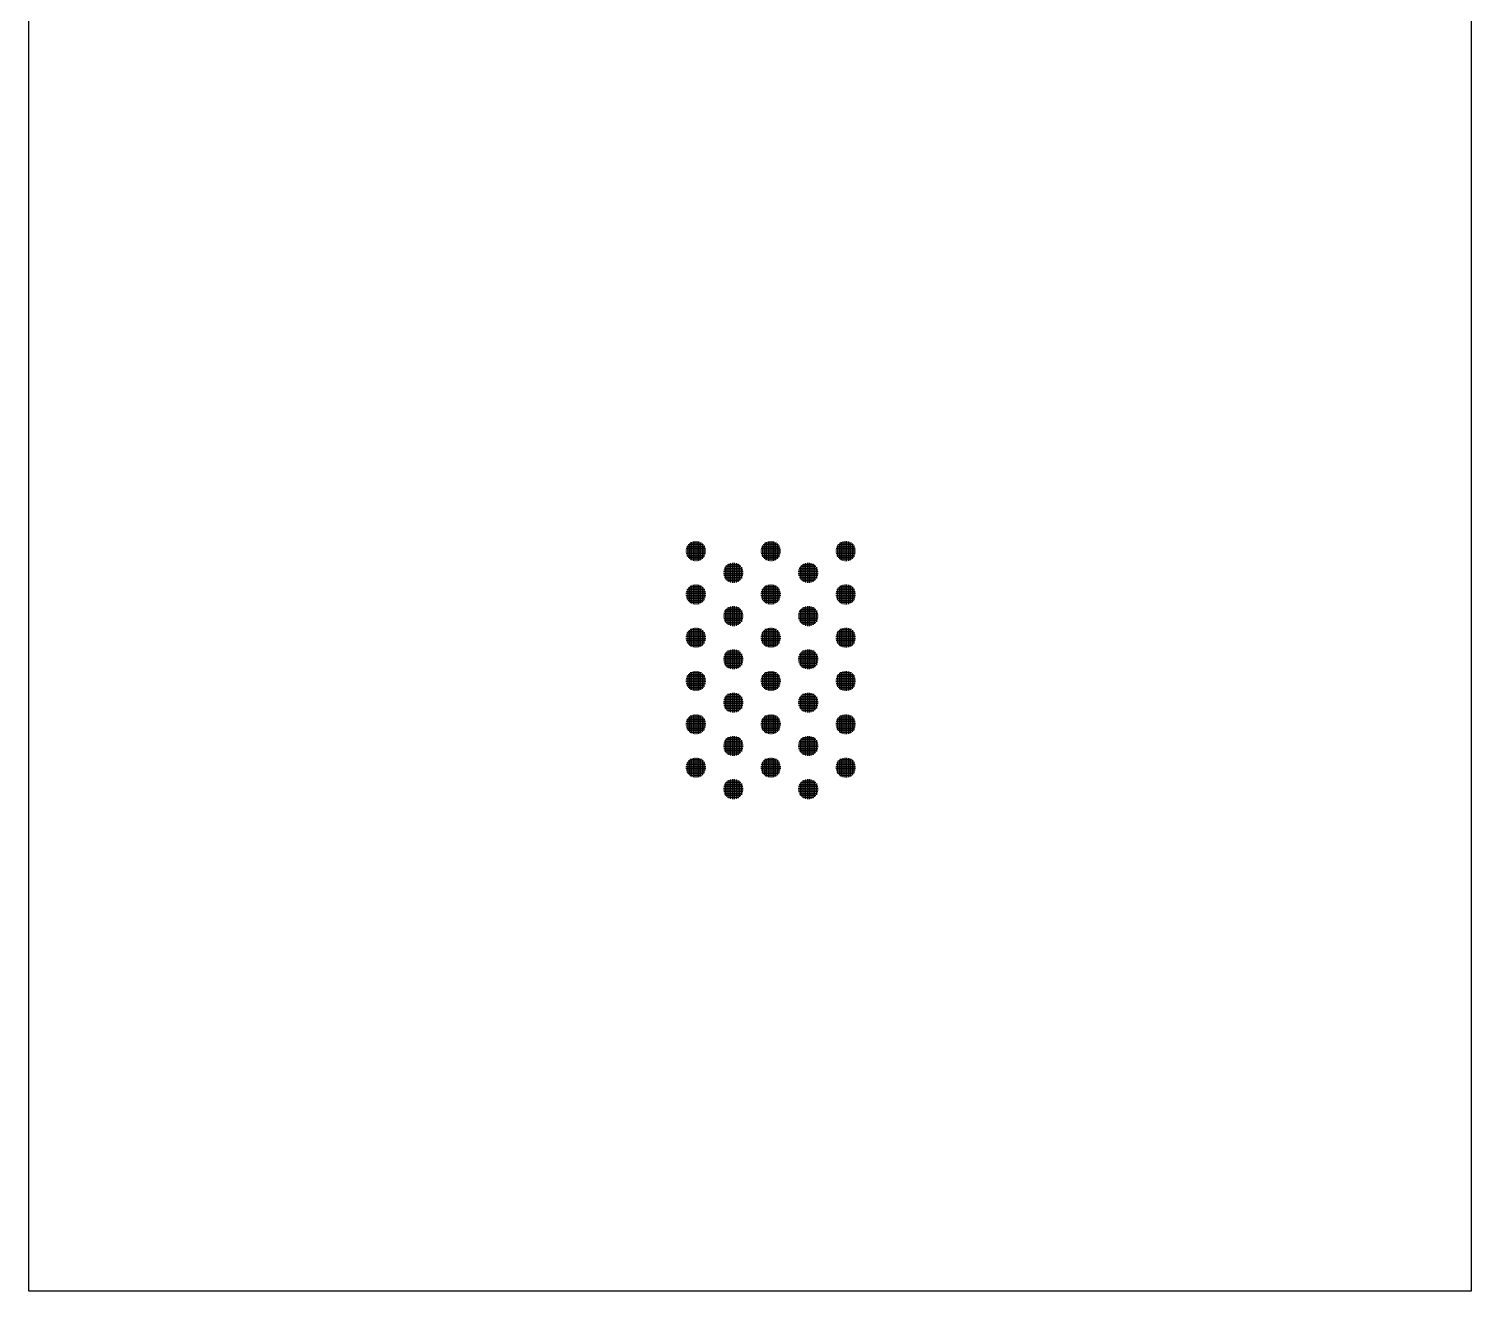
# Model space of a CAD drawing. Header units: inches. Extents: x 25.5 to 65.5, y 11.9 to 81.9.
# Drawn here: x 25.5 to 65.5, y 11.85 to 46.85 of the extents above; entities that cross this region are included whole.
import ezdxf

# ---------------------------------------------------------------- set-up
doc = ezdxf.new("R2010")
doc.units = ezdxf.units.IN
doc.header["$MEASUREMENT"] = 0

msp = doc.modelspace()

# ---------------------------------------------------------------- linework, layer by layer
for p, q in [((25.498, 11.852), (25.498, 81.852)), ((65.498, 81.852), (65.498, 11.852)), ((43.995, 32.444), (43.729, 32.444)), ((43.995, 32.494), (43.748, 32.494)), ((43.77, 32.53), (43.77, 32.37)), ((43.995, 32.544), (43.781, 32.544)), ((43.82, 32.584), (43.82, 32.37)), ((43.995, 32.594), (43.834, 32.594)), ((43.87, 32.616), (43.87, 32.37)), ((43.92, 32.635), (43.92, 32.37)), ((43.97, 32.644), (43.97, 32.37)), ((44.155, 32.594), (43.995, 32.594)), ((44.209, 32.544), (43.995, 32.544)), ((44.241, 32.494), (43.995, 32.494)), ((44.26, 32.444), (43.995, 32.444)), ((44.02, 32.644), (44.02, 32.37)), ((44.07, 32.635), (44.07, 32.37)), ((44.12, 32.615), (44.12, 32.37)), ((44.17, 32.582), (44.17, 32.37)), ((44.22, 32.528), (44.22, 32.37)), ((46.073, 32.444), (45.807, 32.444)), ((46.073, 32.494), (45.827, 32.494)), ((45.849, 32.53), (45.849, 32.37)), ((46.073, 32.544), (45.859, 32.544)), ((45.899, 32.584), (45.899, 32.37)), ((46.073, 32.594), (45.912, 32.594)), ((45.949, 32.616), (45.949, 32.37)), ((45.999, 32.635), (45.999, 32.37)), ((46.049, 32.644), (46.049, 32.37)), ((46.234, 32.594), (46.073, 32.594)), ((46.287, 32.544), (46.073, 32.544)), ((46.319, 32.494), (46.073, 32.494)), ((46.339, 32.444), (46.073, 32.444)), ((46.099, 32.644), (46.099, 32.37)), ((46.149, 32.635), (46.149, 32.37)), ((46.199, 32.615), (46.199, 32.37)), ((46.249, 32.582), (46.249, 32.37)), ((46.299, 32.528), (46.299, 32.37)), ((48.152, 32.444), (47.886, 32.444)), ((48.152, 32.494), (47.905, 32.494)), ((47.927, 32.53), (47.927, 32.37)), ((48.152, 32.544), (47.938, 32.544)), ((47.977, 32.584), (47.977, 32.37)), ((48.152, 32.594), (47.991, 32.594)), ((48.027, 32.616), (48.027, 32.37)), ((48.077, 32.635), (48.077, 32.37)), ((48.127, 32.644), (48.127, 32.37)), ((48.312, 32.594), (48.152, 32.594)), ((48.366, 32.544), (48.152, 32.544)), ((48.398, 32.494), (48.152, 32.494)), ((48.417, 32.444), (48.152, 32.444)), ((48.177, 32.644), (48.177, 32.37)), ((48.227, 32.635), (48.227, 32.37)), ((48.277, 32.615), (48.277, 32.37)), ((48.327, 32.582), (48.327, 32.37)), ((48.377, 32.528), (48.377, 32.37)), ((43.995, 32.394), (43.72, 32.394)), ((43.995, 32.344), (43.72, 32.344)), ((43.995, 32.294), (43.729, 32.294)), ((43.995, 32.244), (43.749, 32.244)), ((43.77, 32.37), (43.77, 32.209)), ((43.995, 32.194), (43.782, 32.194)), ((43.82, 32.37), (43.82, 32.156)), ((43.995, 32.144), (43.836, 32.144)), ((43.87, 32.37), (43.87, 32.123)), ((43.92, 32.37), (43.92, 32.104)), ((43.97, 32.37), (43.97, 32.095)), ((44.27, 32.394), (43.995, 32.394)), ((44.27, 32.344), (43.995, 32.344)), ((44.26, 32.294), (43.995, 32.294)), ((44.24, 32.244), (43.995, 32.244)), ((44.207, 32.194), (43.995, 32.194)), ((44.153, 32.144), (43.995, 32.144)), ((44.02, 32.37), (44.02, 32.095)), ((44.07, 32.37), (44.07, 32.104)), ((44.12, 32.37), (44.12, 32.124)), ((44.17, 32.37), (44.17, 32.157)), ((44.22, 32.37), (44.22, 32.211)), ((46.073, 32.394), (45.799, 32.394)), ((46.073, 32.344), (45.799, 32.344)), ((46.073, 32.294), (45.808, 32.294)), ((46.073, 32.244), (45.828, 32.244)), ((45.849, 32.37), (45.849, 32.209)), ((46.073, 32.194), (45.861, 32.194)), ((45.899, 32.37), (45.899, 32.156)), ((46.073, 32.144), (45.915, 32.144)), ((45.949, 32.37), (45.949, 32.123)), ((45.999, 32.37), (45.999, 32.104)), ((46.049, 32.37), (46.049, 32.095)), ((46.349, 32.394), (46.073, 32.394)), ((46.349, 32.344), (46.073, 32.344)), ((46.338, 32.294), (46.073, 32.294)), ((46.319, 32.244), (46.073, 32.244)), ((46.286, 32.194), (46.073, 32.194)), ((46.231, 32.144), (46.073, 32.144)), ((46.099, 32.37), (46.099, 32.095)), ((46.149, 32.37), (46.149, 32.104)), ((46.199, 32.37), (46.199, 32.124)), ((46.249, 32.37), (46.249, 32.157)), ((46.299, 32.37), (46.299, 32.211)), ((48.152, 32.394), (47.877, 32.394)), ((48.152, 32.344), (47.877, 32.344)), ((48.152, 32.294), (47.886, 32.294)), ((48.152, 32.244), (47.906, 32.244)), ((47.927, 32.37), (47.927, 32.209)), ((48.152, 32.194), (47.939, 32.194)), ((47.977, 32.37), (47.977, 32.156)), ((48.152, 32.144), (47.993, 32.144)), ((48.027, 32.37), (48.027, 32.123)), ((48.077, 32.37), (48.077, 32.104)), ((48.127, 32.37), (48.127, 32.095)), ((48.427, 32.394), (48.152, 32.394)), ((48.427, 32.344), (48.152, 32.344)), ((48.417, 32.294), (48.152, 32.294)), ((48.397, 32.244), (48.152, 32.244)), ((48.364, 32.194), (48.152, 32.194)), ((48.31, 32.144), (48.152, 32.144)), ((48.177, 32.37), (48.177, 32.095)), ((48.227, 32.37), (48.227, 32.104)), ((48.277, 32.37), (48.277, 32.124)), ((48.327, 32.37), (48.327, 32.157)), ((48.377, 32.37), (48.377, 32.211)), ((43.995, 31.244), (43.729, 31.244)), ((43.995, 31.294), (43.748, 31.294)), ((43.77, 31.33), (43.77, 31.17)), ((43.995, 31.344), (43.781, 31.344)), ((43.82, 31.384), (43.82, 31.17)), ((43.995, 31.394), (43.834, 31.394)), ((43.87, 31.416), (43.87, 31.17)), ((43.92, 31.435), (43.92, 31.17)), ((43.97, 31.444), (43.97, 31.17)), ((44.155, 31.394), (43.995, 31.394)), ((44.209, 31.344), (43.995, 31.344)), ((44.241, 31.294), (43.995, 31.294)), ((44.26, 31.244), (43.995, 31.244)), ((44.02, 31.444), (44.02, 31.17)), ((44.07, 31.435), (44.07, 31.17)), ((44.12, 31.415), (44.12, 31.17)), ((44.17, 31.382), (44.17, 31.17)), ((44.22, 31.328), (44.22, 31.17)), ((46.073, 31.244), (45.807, 31.244)), ((46.073, 31.294), (45.827, 31.294)), ((45.849, 31.33), (45.849, 31.17)), ((46.073, 31.344), (45.859, 31.344)), ((45.899, 31.384), (45.899, 31.17)), ((46.073, 31.394), (45.912, 31.394)), ((45.949, 31.416), (45.949, 31.17)), ((45.999, 31.435), (45.999, 31.17)), ((46.049, 31.444), (46.049, 31.17)), ((46.234, 31.394), (46.073, 31.394)), ((46.287, 31.344), (46.073, 31.344)), ((46.319, 31.294), (46.073, 31.294)), ((46.339, 31.244), (46.073, 31.244)), ((46.099, 31.444), (46.099, 31.17)), ((46.149, 31.435), (46.149, 31.17)), ((46.199, 31.415), (46.199, 31.17)), ((46.249, 31.382), (46.249, 31.17)), ((46.299, 31.328), (46.299, 31.17)), ((48.152, 31.244), (47.886, 31.244)), ((48.152, 31.294), (47.905, 31.294)), ((47.927, 31.33), (47.927, 31.17)), ((48.152, 31.344), (47.938, 31.344)), ((47.977, 31.384), (47.977, 31.17)), ((48.152, 31.394), (47.991, 31.394)), ((48.027, 31.416), (48.027, 31.17)), ((48.077, 31.435), (48.077, 31.17)), ((48.127, 31.444), (48.127, 31.17)), ((48.312, 31.394), (48.152, 31.394)), ((48.366, 31.344), (48.152, 31.344)), ((48.398, 31.294), (48.152, 31.294)), ((48.417, 31.244), (48.152, 31.244)), ((48.177, 31.444), (48.177, 31.17)), ((48.227, 31.435), (48.227, 31.17)), ((48.277, 31.415), (48.277, 31.17)), ((48.327, 31.382), (48.327, 31.17)), ((48.377, 31.328), (48.377, 31.17)), ((43.995, 31.194), (43.72, 31.194)), ((43.995, 31.144), (43.72, 31.144)), ((43.995, 31.094), (43.729, 31.094)), ((43.995, 31.044), (43.749, 31.044)), ((43.77, 31.17), (43.77, 31.009)), ((43.995, 30.994), (43.782, 30.994)), ((43.82, 31.17), (43.82, 30.956)), ((43.995, 30.944), (43.836, 30.944)), ((43.87, 31.17), (43.87, 30.923)), ((43.92, 31.17), (43.92, 30.904)), ((43.97, 31.17), (43.97, 30.895)), ((44.27, 31.194), (43.995, 31.194)), ((44.27, 31.144), (43.995, 31.144)), ((44.26, 31.094), (43.995, 31.094)), ((44.24, 31.044), (43.995, 31.044)), ((44.207, 30.994), (43.995, 30.994)), ((44.153, 30.944), (43.995, 30.944)), ((44.02, 31.17), (44.02, 30.895)), ((44.07, 31.17), (44.07, 30.904)), ((44.12, 31.17), (44.12, 30.924)), ((44.17, 31.17), (44.17, 30.957)), ((44.22, 31.17), (44.22, 31.011)), ((46.073, 31.194), (45.799, 31.194)), ((46.073, 31.144), (45.799, 31.144)), ((46.073, 31.094), (45.808, 31.094)), ((46.073, 31.044), (45.828, 31.044)), ((45.849, 31.17), (45.849, 31.009)), ((46.073, 30.994), (45.861, 30.994)), ((45.899, 31.17), (45.899, 30.956)), ((46.073, 30.944), (45.915, 30.944)), ((45.949, 31.17), (45.949, 30.923)), ((45.999, 31.17), (45.999, 30.904)), ((46.049, 31.17), (46.049, 30.895)), ((46.349, 31.194), (46.073, 31.194)), ((46.349, 31.144), (46.073, 31.144)), ((46.338, 31.094), (46.073, 31.094)), ((46.319, 31.044), (46.073, 31.044)), ((46.286, 30.994), (46.073, 30.994)), ((46.231, 30.944), (46.073, 30.944)), ((46.099, 31.17), (46.099, 30.895)), ((46.149, 31.17), (46.149, 30.904)), ((46.199, 31.17), (46.199, 30.924)), ((46.249, 31.17), (46.249, 30.957)), ((46.299, 31.17), (46.299, 31.011)), ((48.152, 31.194), (47.877, 31.194)), ((48.152, 31.144), (47.877, 31.144)), ((48.152, 31.094), (47.886, 31.094)), ((48.152, 31.044), (47.906, 31.044)), ((47.927, 31.17), (47.927, 31.009)), ((48.152, 30.994), (47.939, 30.994)), ((47.977, 31.17), (47.977, 30.956)), ((48.152, 30.944), (47.993, 30.944)), ((48.027, 31.17), (48.027, 30.923)), ((48.077, 31.17), (48.077, 30.904)), ((48.127, 31.17), (48.127, 30.895)), ((48.427, 31.194), (48.152, 31.194)), ((48.427, 31.144), (48.152, 31.144)), ((48.417, 31.094), (48.152, 31.094)), ((48.397, 31.044), (48.152, 31.044)), ((48.364, 30.994), (48.152, 30.994)), ((48.31, 30.944), (48.152, 30.944)), ((48.177, 31.17), (48.177, 30.895)), ((48.227, 31.17), (48.227, 30.904)), ((48.277, 31.17), (48.277, 30.924)), ((48.327, 31.17), (48.327, 30.957)), ((48.377, 31.17), (48.377, 31.011)), ((43.995, 30.044), (43.729, 30.044)), ((43.995, 30.094), (43.748, 30.094)), ((43.77, 30.13), (43.77, 29.97)), ((43.995, 30.144), (43.781, 30.144)), ((43.82, 30.184), (43.82, 29.97)), ((43.995, 30.194), (43.834, 30.194)), ((43.87, 30.216), (43.87, 29.97)), ((43.92, 30.235), (43.92, 29.97)), ((43.97, 30.244), (43.97, 29.97)), ((44.155, 30.194), (43.995, 30.194)), ((44.209, 30.144), (43.995, 30.144)), ((44.241, 30.094), (43.995, 30.094)), ((44.26, 30.044), (43.995, 30.044)), ((44.02, 30.244), (44.02, 29.97)), ((44.07, 30.235), (44.07, 29.97)), ((44.12, 30.215), (44.12, 29.97)), ((44.17, 30.182), (44.17, 29.97)), ((44.22, 30.128), (44.22, 29.97)), ((46.073, 30.044), (45.807, 30.044)), ((46.073, 30.094), (45.827, 30.094)), ((45.849, 30.13), (45.849, 29.97)), ((46.073, 30.144), (45.859, 30.144)), ((45.899, 30.184), (45.899, 29.97)), ((46.073, 30.194), (45.912, 30.194)), ((45.949, 30.216), (45.949, 29.97)), ((45.999, 30.235), (45.999, 29.97)), ((46.049, 30.244), (46.049, 29.97)), ((46.234, 30.194), (46.073, 30.194)), ((46.287, 30.144), (46.073, 30.144)), ((46.319, 30.094), (46.073, 30.094)), ((46.339, 30.044), (46.073, 30.044)), ((46.099, 30.244), (46.099, 29.97)), ((46.149, 30.235), (46.149, 29.97)), ((46.199, 30.215), (46.199, 29.97)), ((46.249, 30.182), (46.249, 29.97)), ((46.299, 30.128), (46.299, 29.97)), ((48.152, 30.044), (47.886, 30.044)), ((48.152, 30.094), (47.905, 30.094)), ((47.927, 30.13), (47.927, 29.97)), ((48.152, 30.144), (47.938, 30.144)), ((47.977, 30.184), (47.977, 29.97)), ((48.152, 30.194), (47.991, 30.194)), ((48.027, 30.216), (48.027, 29.97)), ((48.077, 30.235), (48.077, 29.97)), ((48.127, 30.244), (48.127, 29.97)), ((48.312, 30.194), (48.152, 30.194)), ((48.366, 30.144), (48.152, 30.144)), ((48.398, 30.094), (48.152, 30.094)), ((48.417, 30.044), (48.152, 30.044)), ((48.177, 30.244), (48.177, 29.97)), ((48.227, 30.235), (48.227, 29.97)), ((48.277, 30.215), (48.277, 29.97)), ((48.327, 30.182), (48.327, 29.97)), ((48.377, 30.128), (48.377, 29.97)), ((43.995, 29.994), (43.72, 29.994)), ((43.995, 29.944), (43.72, 29.944)), ((43.995, 29.894), (43.729, 29.894)), ((43.995, 29.844), (43.749, 29.844)), ((43.77, 29.97), (43.77, 29.809)), ((43.995, 29.794), (43.782, 29.794)), ((43.82, 29.97), (43.82, 29.756)), ((43.995, 29.744), (43.836, 29.744)), ((43.87, 29.97), (43.87, 29.723)), ((43.92, 29.97), (43.92, 29.704)), ((43.97, 29.97), (43.97, 29.695)), ((44.27, 29.994), (43.995, 29.994)), ((44.27, 29.944), (43.995, 29.944)), ((44.26, 29.894), (43.995, 29.894)), ((44.24, 29.844), (43.995, 29.844)), ((44.207, 29.794), (43.995, 29.794)), ((44.153, 29.744), (43.995, 29.744)), ((44.02, 29.97), (44.02, 29.695)), ((44.07, 29.97), (44.07, 29.704)), ((44.12, 29.97), (44.12, 29.724)), ((44.17, 29.97), (44.17, 29.757)), ((44.22, 29.97), (44.22, 29.811)), ((46.073, 29.994), (45.799, 29.994)), ((46.073, 29.944), (45.799, 29.944)), ((46.073, 29.894), (45.808, 29.894)), ((46.073, 29.844), (45.828, 29.844)), ((45.849, 29.97), (45.849, 29.809)), ((46.073, 29.794), (45.861, 29.794)), ((45.899, 29.97), (45.899, 29.756)), ((46.073, 29.744), (45.915, 29.744)), ((45.949, 29.97), (45.949, 29.723)), ((45.999, 29.97), (45.999, 29.704)), ((46.049, 29.97), (46.049, 29.695)), ((46.349, 29.994), (46.073, 29.994)), ((46.349, 29.944), (46.073, 29.944)), ((46.338, 29.894), (46.073, 29.894)), ((46.319, 29.844), (46.073, 29.844)), ((46.286, 29.794), (46.073, 29.794)), ((46.231, 29.744), (46.073, 29.744)), ((46.099, 29.97), (46.099, 29.695)), ((46.149, 29.97), (46.149, 29.704)), ((46.199, 29.97), (46.199, 29.724)), ((46.249, 29.97), (46.249, 29.757)), ((46.299, 29.97), (46.299, 29.811)), ((48.152, 29.994), (47.877, 29.994)), ((48.152, 29.944), (47.877, 29.944)), ((48.152, 29.894), (47.886, 29.894)), ((48.152, 29.844), (47.906, 29.844)), ((47.927, 29.97), (47.927, 29.809)), ((48.152, 29.794), (47.939, 29.794)), ((47.977, 29.97), (47.977, 29.756)), ((48.152, 29.744), (47.993, 29.744)), ((48.027, 29.97), (48.027, 29.723)), ((48.077, 29.97), (48.077, 29.704)), ((48.127, 29.97), (48.127, 29.695)), ((48.427, 29.994), (48.152, 29.994)), ((48.427, 29.944), (48.152, 29.944)), ((48.417, 29.894), (48.152, 29.894)), ((48.397, 29.844), (48.152, 29.844)), ((48.364, 29.794), (48.152, 29.794)), ((48.31, 29.744), (48.152, 29.744)), ((48.177, 29.97), (48.177, 29.695)), ((48.227, 29.97), (48.227, 29.704)), ((48.277, 29.97), (48.277, 29.724)), ((48.327, 29.97), (48.327, 29.757)), ((48.377, 29.97), (48.377, 29.811)), ((43.995, 28.844), (43.729, 28.844)), ((43.995, 28.894), (43.748, 28.894)), ((43.77, 28.93), (43.77, 28.77)), ((43.995, 28.944), (43.781, 28.944)), ((43.82, 28.984), (43.82, 28.77)), ((43.995, 28.994), (43.834, 28.994)), ((43.87, 29.016), (43.87, 28.77)), ((43.92, 29.035), (43.92, 28.77)), ((43.97, 29.044), (43.97, 28.77)), ((44.155, 28.994), (43.995, 28.994)), ((44.209, 28.944), (43.995, 28.944)), ((44.241, 28.894), (43.995, 28.894)), ((44.26, 28.844), (43.995, 28.844)), ((44.02, 29.044), (44.02, 28.77)), ((44.07, 29.035), (44.07, 28.77)), ((44.12, 29.015), (44.12, 28.77)), ((44.17, 28.982), (44.17, 28.77)), ((44.22, 28.928), (44.22, 28.77)), ((46.073, 28.844), (45.807, 28.844)), ((46.073, 28.894), (45.827, 28.894)), ((45.849, 28.93), (45.849, 28.77)), ((46.073, 28.944), (45.859, 28.944)), ((45.899, 28.984), (45.899, 28.77)), ((46.073, 28.994), (45.912, 28.994)), ((45.949, 29.016), (45.949, 28.77)), ((45.999, 29.035), (45.999, 28.77)), ((46.049, 29.044), (46.049, 28.77)), ((46.234, 28.994), (46.073, 28.994)), ((46.287, 28.944), (46.073, 28.944)), ((46.319, 28.894), (46.073, 28.894)), ((46.339, 28.844), (46.073, 28.844)), ((46.099, 29.044), (46.099, 28.77)), ((46.149, 29.035), (46.149, 28.77)), ((46.199, 29.015), (46.199, 28.77)), ((46.249, 28.982), (46.249, 28.77)), ((46.299, 28.928), (46.299, 28.77)), ((48.152, 28.844), (47.886, 28.844)), ((48.152, 28.894), (47.905, 28.894)), ((47.927, 28.93), (47.927, 28.77)), ((48.152, 28.944), (47.938, 28.944)), ((47.977, 28.984), (47.977, 28.77)), ((48.152, 28.994), (47.991, 28.994)), ((48.027, 29.016), (48.027, 28.77)), ((48.077, 29.035), (48.077, 28.77)), ((48.127, 29.044), (48.127, 28.77)), ((48.312, 28.994), (48.152, 28.994)), ((48.366, 28.944), (48.152, 28.944)), ((48.398, 28.894), (48.152, 28.894)), ((48.417, 28.844), (48.152, 28.844)), ((48.177, 29.044), (48.177, 28.77)), ((48.227, 29.035), (48.227, 28.77)), ((48.277, 29.015), (48.277, 28.77)), ((48.327, 28.982), (48.327, 28.77)), ((48.377, 28.928), (48.377, 28.77)), ((43.995, 28.794), (43.72, 28.794)), ((43.995, 28.744), (43.72, 28.744)), ((43.995, 28.694), (43.729, 28.694)), ((43.995, 28.644), (43.749, 28.644)), ((43.77, 28.77), (43.77, 28.609)), ((43.995, 28.594), (43.782, 28.594)), ((43.82, 28.77), (43.82, 28.556)), ((43.995, 28.544), (43.836, 28.544)), ((43.87, 28.77), (43.87, 28.523)), ((43.92, 28.77), (43.92, 28.504)), ((43.97, 28.77), (43.97, 28.495)), ((44.27, 28.794), (43.995, 28.794)), ((44.27, 28.744), (43.995, 28.744)), ((44.26, 28.694), (43.995, 28.694)), ((44.24, 28.644), (43.995, 28.644)), ((44.207, 28.594), (43.995, 28.594)), ((44.153, 28.544), (43.995, 28.544)), ((44.02, 28.77), (44.02, 28.495)), ((44.07, 28.77), (44.07, 28.504)), ((44.12, 28.77), (44.12, 28.524)), ((44.17, 28.77), (44.17, 28.557)), ((44.22, 28.77), (44.22, 28.611)), ((46.073, 28.794), (45.799, 28.794)), ((46.073, 28.744), (45.799, 28.744)), ((46.073, 28.694), (45.808, 28.694)), ((46.073, 28.644), (45.828, 28.644)), ((45.849, 28.77), (45.849, 28.609)), ((46.073, 28.594), (45.861, 28.594)), ((45.899, 28.77), (45.899, 28.556)), ((46.073, 28.544), (45.915, 28.544)), ((45.949, 28.77), (45.949, 28.523)), ((45.999, 28.77), (45.999, 28.504)), ((46.049, 28.77), (46.049, 28.495)), ((46.349, 28.794), (46.073, 28.794)), ((46.349, 28.744), (46.073, 28.744)), ((46.338, 28.694), (46.073, 28.694)), ((46.319, 28.644), (46.073, 28.644)), ((46.286, 28.594), (46.073, 28.594)), ((46.231, 28.544), (46.073, 28.544)), ((46.099, 28.77), (46.099, 28.495)), ((46.149, 28.77), (46.149, 28.504)), ((46.199, 28.77), (46.199, 28.524)), ((46.249, 28.77), (46.249, 28.557)), ((46.299, 28.77), (46.299, 28.611)), ((48.152, 28.794), (47.877, 28.794)), ((48.152, 28.744), (47.877, 28.744)), ((48.152, 28.694), (47.886, 28.694)), ((48.152, 28.644), (47.906, 28.644)), ((47.927, 28.77), (47.927, 28.609)), ((48.152, 28.594), (47.939, 28.594)), ((47.977, 28.77), (47.977, 28.556)), ((48.152, 28.544), (47.993, 28.544)), ((48.027, 28.77), (48.027, 28.523)), ((48.077, 28.77), (48.077, 28.504)), ((48.127, 28.77), (48.127, 28.495)), ((48.427, 28.794), (48.152, 28.794)), ((48.427, 28.744), (48.152, 28.744)), ((48.417, 28.694), (48.152, 28.694)), ((48.397, 28.644), (48.152, 28.644)), ((48.364, 28.594), (48.152, 28.594)), ((48.31, 28.544), (48.152, 28.544)), ((48.177, 28.77), (48.177, 28.495)), ((48.227, 28.77), (48.227, 28.504)), ((48.277, 28.77), (48.277, 28.524)), ((48.327, 28.77), (48.327, 28.557)), ((48.377, 28.77), (48.377, 28.611)), ((43.995, 27.644), (43.729, 27.644)), ((43.995, 27.694), (43.748, 27.694)), ((43.77, 27.73), (43.77, 27.57)), ((43.995, 27.744), (43.781, 27.744)), ((43.82, 27.784), (43.82, 27.57)), ((43.995, 27.794), (43.834, 27.794)), ((43.87, 27.816), (43.87, 27.57)), ((43.92, 27.835), (43.92, 27.57)), ((43.97, 27.844), (43.97, 27.57)), ((44.155, 27.794), (43.995, 27.794)), ((44.209, 27.744), (43.995, 27.744)), ((44.241, 27.694), (43.995, 27.694)), ((44.26, 27.644), (43.995, 27.644)), ((44.02, 27.844), (44.02, 27.57)), ((44.07, 27.835), (44.07, 27.57)), ((44.12, 27.815), (44.12, 27.57)), ((44.17, 27.782), (44.17, 27.57)), ((44.22, 27.728), (44.22, 27.57)), ((46.073, 27.644), (45.807, 27.644)), ((46.073, 27.694), (45.827, 27.694)), ((45.849, 27.73), (45.849, 27.57)), ((46.073, 27.744), (45.859, 27.744)), ((45.899, 27.784), (45.899, 27.57)), ((46.073, 27.794), (45.912, 27.794)), ((45.949, 27.816), (45.949, 27.57)), ((45.999, 27.835), (45.999, 27.57)), ((46.049, 27.844), (46.049, 27.57)), ((46.234, 27.794), (46.073, 27.794)), ((46.287, 27.744), (46.073, 27.744)), ((46.319, 27.694), (46.073, 27.694)), ((46.339, 27.644), (46.073, 27.644)), ((46.099, 27.844), (46.099, 27.57)), ((46.149, 27.835), (46.149, 27.57)), ((46.199, 27.815), (46.199, 27.57)), ((46.249, 27.782), (46.249, 27.57)), ((46.299, 27.728), (46.299, 27.57)), ((48.152, 27.644), (47.886, 27.644)), ((48.152, 27.694), (47.905, 27.694)), ((47.927, 27.73), (47.927, 27.57)), ((48.152, 27.744), (47.938, 27.744)), ((47.977, 27.784), (47.977, 27.57)), ((48.152, 27.794), (47.991, 27.794)), ((48.027, 27.816), (48.027, 27.57)), ((48.077, 27.835), (48.077, 27.57)), ((48.127, 27.844), (48.127, 27.57)), ((48.312, 27.794), (48.152, 27.794)), ((48.366, 27.744), (48.152, 27.744)), ((48.398, 27.694), (48.152, 27.694)), ((48.417, 27.644), (48.152, 27.644)), ((48.177, 27.844), (48.177, 27.57)), ((48.227, 27.835), (48.227, 27.57)), ((48.277, 27.815), (48.277, 27.57)), ((48.327, 27.782), (48.327, 27.57)), ((48.377, 27.728), (48.377, 27.57)), ((43.995, 27.594), (43.72, 27.594)), ((43.995, 27.544), (43.72, 27.544)), ((43.995, 27.494), (43.729, 27.494)), ((43.995, 27.444), (43.749, 27.444)), ((43.77, 27.57), (43.77, 27.409)), ((43.995, 27.394), (43.782, 27.394)), ((43.82, 27.57), (43.82, 27.356)), ((43.995, 27.344), (43.836, 27.344)), ((43.87, 27.57), (43.87, 27.323)), ((43.92, 27.57), (43.92, 27.304)), ((43.97, 27.57), (43.97, 27.295)), ((44.27, 27.594), (43.995, 27.594)), ((44.27, 27.544), (43.995, 27.544)), ((44.26, 27.494), (43.995, 27.494)), ((44.24, 27.444), (43.995, 27.444)), ((44.207, 27.394), (43.995, 27.394)), ((44.153, 27.344), (43.995, 27.344)), ((44.02, 27.57), (44.02, 27.295)), ((44.07, 27.57), (44.07, 27.304)), ((44.12, 27.57), (44.12, 27.324)), ((44.17, 27.57), (44.17, 27.357)), ((44.22, 27.57), (44.22, 27.411)), ((46.073, 27.594), (45.799, 27.594)), ((46.073, 27.544), (45.799, 27.544)), ((46.073, 27.494), (45.808, 27.494)), ((46.073, 27.444), (45.828, 27.444)), ((45.849, 27.57), (45.849, 27.409)), ((46.073, 27.394), (45.861, 27.394)), ((45.899, 27.57), (45.899, 27.356)), ((46.073, 27.344), (45.915, 27.344)), ((45.949, 27.57), (45.949, 27.323)), ((45.999, 27.57), (45.999, 27.304)), ((46.049, 27.57), (46.049, 27.295)), ((46.349, 27.594), (46.073, 27.594)), ((46.349, 27.544), (46.073, 27.544)), ((46.338, 27.494), (46.073, 27.494)), ((46.319, 27.444), (46.073, 27.444)), ((46.286, 27.394), (46.073, 27.394)), ((46.231, 27.344), (46.073, 27.344)), ((46.099, 27.57), (46.099, 27.295)), ((46.149, 27.57), (46.149, 27.304)), ((46.199, 27.57), (46.199, 27.324)), ((46.249, 27.57), (46.249, 27.357)), ((46.299, 27.57), (46.299, 27.411)), ((48.152, 27.594), (47.877, 27.594)), ((48.152, 27.544), (47.877, 27.544)), ((48.152, 27.494), (47.886, 27.494)), ((48.152, 27.444), (47.906, 27.444)), ((47.927, 27.57), (47.927, 27.409)), ((48.152, 27.394), (47.939, 27.394)), ((47.977, 27.57), (47.977, 27.356)), ((48.152, 27.344), (47.993, 27.344)), ((48.027, 27.57), (48.027, 27.323)), ((48.077, 27.57), (48.077, 27.304)), ((48.127, 27.57), (48.127, 27.295)), ((48.427, 27.594), (48.152, 27.594)), ((48.427, 27.544), (48.152, 27.544)), ((48.417, 27.494), (48.152, 27.494)), ((48.397, 27.444), (48.152, 27.444)), ((48.364, 27.394), (48.152, 27.394)), ((48.31, 27.344), (48.152, 27.344)), ((48.177, 27.57), (48.177, 27.295)), ((48.227, 27.57), (48.227, 27.304)), ((48.277, 27.57), (48.277, 27.324)), ((48.327, 27.57), (48.327, 27.357)), ((48.377, 27.57), (48.377, 27.411)), ((43.995, 26.444), (43.729, 26.444)), ((43.995, 26.494), (43.748, 26.494)), ((43.77, 26.53), (43.77, 26.37)), ((43.995, 26.544), (43.781, 26.544)), ((43.82, 26.584), (43.82, 26.37)), ((43.995, 26.594), (43.834, 26.594)), ((43.87, 26.616), (43.87, 26.37)), ((43.92, 26.635), (43.92, 26.37)), ((43.97, 26.644), (43.97, 26.37)), ((44.155, 26.594), (43.995, 26.594)), ((44.209, 26.544), (43.995, 26.544)), ((44.241, 26.494), (43.995, 26.494)), ((44.26, 26.444), (43.995, 26.444)), ((44.02, 26.644), (44.02, 26.37)), ((44.07, 26.635), (44.07, 26.37)), ((44.12, 26.615), (44.12, 26.37)), ((44.17, 26.582), (44.17, 26.37)), ((44.22, 26.528), (44.22, 26.37)), ((46.073, 26.444), (45.807, 26.444)), ((46.073, 26.494), (45.827, 26.494)), ((45.849, 26.53), (45.849, 26.37)), ((46.073, 26.544), (45.859, 26.544)), ((45.899, 26.584), (45.899, 26.37)), ((46.073, 26.594), (45.912, 26.594)), ((45.949, 26.616), (45.949, 26.37)), ((45.999, 26.635), (45.999, 26.37)), ((46.049, 26.644), (46.049, 26.37)), ((46.234, 26.594), (46.073, 26.594)), ((46.287, 26.544), (46.073, 26.544)), ((46.319, 26.494), (46.073, 26.494)), ((46.339, 26.444), (46.073, 26.444)), ((46.099, 26.644), (46.099, 26.37)), ((46.149, 26.635), (46.149, 26.37)), ((46.199, 26.615), (46.199, 26.37)), ((46.249, 26.582), (46.249, 26.37)), ((46.299, 26.528), (46.299, 26.37)), ((48.152, 26.444), (47.886, 26.444)), ((48.152, 26.494), (47.905, 26.494)), ((47.927, 26.53), (47.927, 26.37)), ((48.152, 26.544), (47.938, 26.544)), ((47.977, 26.584), (47.977, 26.37)), ((48.152, 26.594), (47.991, 26.594)), ((48.027, 26.616), (48.027, 26.37)), ((48.077, 26.635), (48.077, 26.37)), ((48.127, 26.644), (48.127, 26.37)), ((48.312, 26.594), (48.152, 26.594)), ((48.366, 26.544), (48.152, 26.544)), ((48.398, 26.494), (48.152, 26.494)), ((48.417, 26.444), (48.152, 26.444)), ((48.177, 26.644), (48.177, 26.37)), ((48.227, 26.635), (48.227, 26.37)), ((48.277, 26.615), (48.277, 26.37)), ((48.327, 26.582), (48.327, 26.37)), ((48.377, 26.528), (48.377, 26.37)), ((43.995, 26.394), (43.72, 26.394)), ((43.995, 26.344), (43.72, 26.344)), ((43.995, 26.294), (43.729, 26.294)), ((43.995, 26.244), (43.749, 26.244)), ((43.77, 26.37), (43.77, 26.209)), ((43.995, 26.194), (43.782, 26.194)), ((43.82, 26.37), (43.82, 26.156)), ((43.995, 26.144), (43.836, 26.144)), ((43.87, 26.37), (43.87, 26.123)), ((43.92, 26.37), (43.92, 26.104)), ((43.97, 26.37), (43.97, 26.095)), ((44.27, 26.394), (43.995, 26.394)), ((44.27, 26.344), (43.995, 26.344)), ((44.26, 26.294), (43.995, 26.294)), ((44.24, 26.244), (43.995, 26.244)), ((44.207, 26.194), (43.995, 26.194)), ((44.153, 26.144), (43.995, 26.144)), ((44.02, 26.37), (44.02, 26.095)), ((44.07, 26.37), (44.07, 26.104)), ((44.12, 26.37), (44.12, 26.124)), ((44.17, 26.37), (44.17, 26.157)), ((44.22, 26.37), (44.22, 26.211)), ((46.073, 26.394), (45.799, 26.394)), ((46.073, 26.344), (45.799, 26.344)), ((46.073, 26.294), (45.808, 26.294)), ((46.073, 26.244), (45.828, 26.244)), ((45.849, 26.37), (45.849, 26.209)), ((46.073, 26.194), (45.861, 26.194)), ((45.899, 26.37), (45.899, 26.156)), ((46.073, 26.144), (45.915, 26.144)), ((45.949, 26.37), (45.949, 26.123)), ((45.999, 26.37), (45.999, 26.104)), ((46.049, 26.37), (46.049, 26.095)), ((46.349, 26.394), (46.073, 26.394)), ((46.349, 26.344), (46.073, 26.344)), ((46.338, 26.294), (46.073, 26.294)), ((46.319, 26.244), (46.073, 26.244)), ((46.286, 26.194), (46.073, 26.194)), ((46.231, 26.144), (46.073, 26.144)), ((46.099, 26.37), (46.099, 26.095)), ((46.149, 26.37), (46.149, 26.104)), ((46.199, 26.37), (46.199, 26.124)), ((46.249, 26.37), (46.249, 26.157)), ((46.299, 26.37), (46.299, 26.211)), ((48.152, 26.394), (47.877, 26.394)), ((48.152, 26.344), (47.877, 26.344)), ((48.152, 26.294), (47.886, 26.294)), ((48.152, 26.244), (47.906, 26.244)), ((47.927, 26.37), (47.927, 26.209)), ((48.152, 26.194), (47.939, 26.194)), ((47.977, 26.37), (47.977, 26.156)), ((48.152, 26.144), (47.993, 26.144)), ((48.027, 26.37), (48.027, 26.123)), ((48.077, 26.37), (48.077, 26.104)), ((48.127, 26.37), (48.127, 26.095)), ((48.427, 26.394), (48.152, 26.394)), ((48.427, 26.344), (48.152, 26.344)), ((48.417, 26.294), (48.152, 26.294)), ((48.397, 26.244), (48.152, 26.244)), ((48.364, 26.194), (48.152, 26.194)), ((48.31, 26.144), (48.152, 26.144)), ((48.177, 26.37), (48.177, 26.095)), ((48.227, 26.37), (48.227, 26.104)), ((48.277, 26.37), (48.277, 26.124)), ((48.327, 26.37), (48.327, 26.157)), ((48.377, 26.37), (48.377, 26.211)), ((65.498, 11.852), (25.498, 11.852))]:
    msp.add_line(p, q)
for points in [[(44.91, 32.016), (44.91, 31.77), (44.91, 31.523)], [(44.96, 32.035), (44.96, 31.77), (44.96, 31.504)], [(45.01, 32.044), (45.01, 31.77), (45.01, 31.495)], [(45.06, 32.044), (45.06, 31.77), (45.06, 31.495)], [(45.11, 32.035), (45.11, 31.77), (45.11, 31.504)], [(45.16, 32.015), (45.16, 31.77), (45.16, 31.524)], [(46.988, 32.016), (46.988, 31.77), (46.988, 31.523)], [(47.038, 32.035), (47.038, 31.77), (47.038, 31.504)], [(47.088, 32.044), (47.088, 31.77), (47.088, 31.495)], [(47.138, 32.044), (47.138, 31.77), (47.138, 31.495)], [(47.188, 32.035), (47.188, 31.77), (47.188, 31.504)], [(47.238, 32.015), (47.238, 31.77), (47.238, 31.524)], [(45.31, 31.794), (45.034, 31.794), (44.76, 31.794)], [(45.31, 31.744), (45.034, 31.744), (44.76, 31.744)], [(45.3, 31.844), (45.034, 31.844), (44.768, 31.844)], [(45.299, 31.694), (45.034, 31.694), (44.769, 31.694)], [(45.28, 31.894), (45.034, 31.894), (44.788, 31.894)], [(45.279, 31.644), (45.034, 31.644), (44.788, 31.644)], [(44.81, 31.93), (44.81, 31.77), (44.81, 31.609)], [(45.248, 31.944), (45.034, 31.944), (44.82, 31.944)], [(44.86, 31.984), (44.86, 31.77), (44.86, 31.556)], [(45.195, 31.994), (45.034, 31.994), (44.873, 31.994)], [(45.21, 31.982), (45.21, 31.77), (45.21, 31.557)], [(45.26, 31.928), (45.26, 31.77), (45.26, 31.611)], [(47.388, 31.794), (47.112, 31.794), (46.838, 31.794)], [(47.388, 31.744), (47.112, 31.744), (46.838, 31.744)], [(47.378, 31.844), (47.112, 31.844), (46.847, 31.844)], [(47.378, 31.694), (47.112, 31.694), (46.847, 31.694)], [(47.359, 31.894), (47.112, 31.894), (46.866, 31.894)], [(47.358, 31.644), (47.112, 31.644), (46.867, 31.644)], [(46.888, 31.93), (46.888, 31.77), (46.888, 31.609)], [(47.326, 31.944), (47.112, 31.944), (46.898, 31.944)], [(46.938, 31.984), (46.938, 31.77), (46.938, 31.556)], [(47.273, 31.994), (47.112, 31.994), (46.952, 31.994)], [(47.288, 31.982), (47.288, 31.77), (47.288, 31.557)], [(47.338, 31.928), (47.338, 31.77), (47.338, 31.611)], [(45.246, 31.594), (45.034, 31.594), (44.821, 31.594)], [(45.192, 31.544), (45.034, 31.544), (44.875, 31.544)], [(47.325, 31.594), (47.112, 31.594), (46.9, 31.594)], [(47.271, 31.544), (47.112, 31.544), (46.954, 31.544)], [(44.91, 30.816), (44.91, 30.57), (44.91, 30.323)], [(44.96, 30.835), (44.96, 30.57), (44.96, 30.304)], [(45.01, 30.844), (45.01, 30.57), (45.01, 30.295)], [(45.06, 30.844), (45.06, 30.57), (45.06, 30.295)], [(45.11, 30.835), (45.11, 30.57), (45.11, 30.304)], [(45.16, 30.815), (45.16, 30.57), (45.16, 30.324)], [(46.988, 30.816), (46.988, 30.57), (46.988, 30.323)], [(47.038, 30.835), (47.038, 30.57), (47.038, 30.304)], [(47.088, 30.844), (47.088, 30.57), (47.088, 30.295)], [(47.138, 30.844), (47.138, 30.57), (47.138, 30.295)], [(47.188, 30.835), (47.188, 30.57), (47.188, 30.304)], [(47.238, 30.815), (47.238, 30.57), (47.238, 30.324)], [(45.31, 30.594), (45.034, 30.594), (44.76, 30.594)], [(45.31, 30.544), (45.034, 30.544), (44.76, 30.544)], [(45.3, 30.644), (45.034, 30.644), (44.768, 30.644)], [(45.299, 30.494), (45.034, 30.494), (44.769, 30.494)], [(45.28, 30.694), (45.034, 30.694), (44.788, 30.694)], [(45.279, 30.444), (45.034, 30.444), (44.788, 30.444)], [(44.81, 30.73), (44.81, 30.57), (44.81, 30.409)], [(45.248, 30.744), (45.034, 30.744), (44.82, 30.744)], [(44.86, 30.784), (44.86, 30.57), (44.86, 30.356)], [(45.195, 30.794), (45.034, 30.794), (44.873, 30.794)], [(45.21, 30.782), (45.21, 30.57), (45.21, 30.357)], [(45.26, 30.728), (45.26, 30.57), (45.26, 30.411)], [(47.388, 30.594), (47.112, 30.594), (46.838, 30.594)], [(47.388, 30.544), (47.112, 30.544), (46.838, 30.544)], [(47.378, 30.644), (47.112, 30.644), (46.847, 30.644)], [(47.378, 30.494), (47.112, 30.494), (46.847, 30.494)], [(47.359, 30.694), (47.112, 30.694), (46.866, 30.694)], [(47.358, 30.444), (47.112, 30.444), (46.867, 30.444)], [(46.888, 30.73), (46.888, 30.57), (46.888, 30.409)], [(47.326, 30.744), (47.112, 30.744), (46.898, 30.744)], [(46.938, 30.784), (46.938, 30.57), (46.938, 30.356)], [(47.273, 30.794), (47.112, 30.794), (46.952, 30.794)], [(47.288, 30.782), (47.288, 30.57), (47.288, 30.357)], [(47.338, 30.728), (47.338, 30.57), (47.338, 30.411)], [(45.246, 30.394), (45.034, 30.394), (44.821, 30.394)], [(45.192, 30.344), (45.034, 30.344), (44.875, 30.344)], [(47.325, 30.394), (47.112, 30.394), (46.9, 30.394)], [(47.271, 30.344), (47.112, 30.344), (46.954, 30.344)], [(44.91, 29.616), (44.91, 29.37), (44.91, 29.123)], [(44.96, 29.635), (44.96, 29.37), (44.96, 29.104)], [(45.01, 29.644), (45.01, 29.37), (45.01, 29.095)], [(45.06, 29.644), (45.06, 29.37), (45.06, 29.095)], [(45.11, 29.635), (45.11, 29.37), (45.11, 29.104)], [(45.16, 29.615), (45.16, 29.37), (45.16, 29.124)], [(46.988, 29.616), (46.988, 29.37), (46.988, 29.123)], [(47.038, 29.635), (47.038, 29.37), (47.038, 29.104)], [(47.088, 29.644), (47.088, 29.37), (47.088, 29.095)], [(47.138, 29.644), (47.138, 29.37), (47.138, 29.095)], [(47.188, 29.635), (47.188, 29.37), (47.188, 29.104)], [(47.238, 29.615), (47.238, 29.37), (47.238, 29.124)], [(45.31, 29.394), (45.034, 29.394), (44.76, 29.394)], [(45.31, 29.344), (45.034, 29.344), (44.76, 29.344)], [(45.3, 29.444), (45.034, 29.444), (44.768, 29.444)], [(45.299, 29.294), (45.034, 29.294), (44.769, 29.294)], [(45.28, 29.494), (45.034, 29.494), (44.788, 29.494)], [(45.279, 29.244), (45.034, 29.244), (44.788, 29.244)], [(44.81, 29.53), (44.81, 29.37), (44.81, 29.209)], [(45.248, 29.544), (45.034, 29.544), (44.82, 29.544)], [(44.86, 29.584), (44.86, 29.37), (44.86, 29.156)], [(45.195, 29.594), (45.034, 29.594), (44.873, 29.594)], [(45.21, 29.582), (45.21, 29.37), (45.21, 29.157)], [(45.26, 29.528), (45.26, 29.37), (45.26, 29.211)], [(47.388, 29.394), (47.112, 29.394), (46.838, 29.394)], [(47.388, 29.344), (47.112, 29.344), (46.838, 29.344)], [(47.378, 29.444), (47.112, 29.444), (46.847, 29.444)], [(47.378, 29.294), (47.112, 29.294), (46.847, 29.294)], [(47.359, 29.494), (47.112, 29.494), (46.866, 29.494)], [(47.358, 29.244), (47.112, 29.244), (46.867, 29.244)], [(46.888, 29.53), (46.888, 29.37), (46.888, 29.209)], [(47.326, 29.544), (47.112, 29.544), (46.898, 29.544)], [(46.938, 29.584), (46.938, 29.37), (46.938, 29.156)], [(47.273, 29.594), (47.112, 29.594), (46.952, 29.594)], [(47.288, 29.582), (47.288, 29.37), (47.288, 29.157)], [(47.338, 29.528), (47.338, 29.37), (47.338, 29.211)], [(45.246, 29.194), (45.034, 29.194), (44.821, 29.194)], [(45.192, 29.144), (45.034, 29.144), (44.875, 29.144)], [(47.325, 29.194), (47.112, 29.194), (46.9, 29.194)], [(47.271, 29.144), (47.112, 29.144), (46.954, 29.144)], [(44.91, 28.416), (44.91, 28.17), (44.91, 27.923)], [(44.96, 28.435), (44.96, 28.17), (44.96, 27.904)], [(45.01, 28.444), (45.01, 28.17), (45.01, 27.895)], [(45.06, 28.444), (45.06, 28.17), (45.06, 27.895)], [(45.11, 28.435), (45.11, 28.17), (45.11, 27.904)], [(45.16, 28.415), (45.16, 28.17), (45.16, 27.924)], [(46.988, 28.416), (46.988, 28.17), (46.988, 27.923)], [(47.038, 28.435), (47.038, 28.17), (47.038, 27.904)], [(47.088, 28.444), (47.088, 28.17), (47.088, 27.895)], [(47.138, 28.444), (47.138, 28.17), (47.138, 27.895)], [(47.188, 28.435), (47.188, 28.17), (47.188, 27.904)], [(47.238, 28.415), (47.238, 28.17), (47.238, 27.924)], [(45.31, 28.194), (45.034, 28.194), (44.76, 28.194)], [(45.31, 28.144), (45.034, 28.144), (44.76, 28.144)], [(45.3, 28.244), (45.034, 28.244), (44.768, 28.244)], [(45.299, 28.094), (45.034, 28.094), (44.769, 28.094)], [(45.28, 28.294), (45.034, 28.294), (44.788, 28.294)], [(45.279, 28.044), (45.034, 28.044), (44.788, 28.044)], [(44.81, 28.33), (44.81, 28.17), (44.81, 28.009)], [(45.248, 28.344), (45.034, 28.344), (44.82, 28.344)], [(44.86, 28.384), (44.86, 28.17), (44.86, 27.956)], [(45.195, 28.394), (45.034, 28.394), (44.873, 28.394)], [(45.21, 28.382), (45.21, 28.17), (45.21, 27.957)], [(45.26, 28.328), (45.26, 28.17), (45.26, 28.011)], [(47.388, 28.194), (47.112, 28.194), (46.838, 28.194)], [(47.388, 28.144), (47.112, 28.144), (46.838, 28.144)], [(47.378, 28.244), (47.112, 28.244), (46.847, 28.244)], [(47.378, 28.094), (47.112, 28.094), (46.847, 28.094)], [(47.359, 28.294), (47.112, 28.294), (46.866, 28.294)], [(47.358, 28.044), (47.112, 28.044), (46.867, 28.044)], [(46.888, 28.33), (46.888, 28.17), (46.888, 28.009)], [(47.326, 28.344), (47.112, 28.344), (46.898, 28.344)], [(46.938, 28.384), (46.938, 28.17), (46.938, 27.956)], [(47.273, 28.394), (47.112, 28.394), (46.952, 28.394)], [(47.288, 28.382), (47.288, 28.17), (47.288, 27.957)], [(47.338, 28.328), (47.338, 28.17), (47.338, 28.011)], [(45.246, 27.994), (45.034, 27.994), (44.821, 27.994)], [(45.192, 27.944), (45.034, 27.944), (44.875, 27.944)], [(47.325, 27.994), (47.112, 27.994), (46.9, 27.994)], [(47.271, 27.944), (47.112, 27.944), (46.954, 27.944)], [(44.91, 27.216), (44.91, 26.97), (44.91, 26.723)], [(44.96, 27.235), (44.96, 26.97), (44.96, 26.704)], [(45.01, 27.244), (45.01, 26.97), (45.01, 26.695)], [(45.06, 27.244), (45.06, 26.97), (45.06, 26.695)], [(45.11, 27.235), (45.11, 26.97), (45.11, 26.704)], [(45.16, 27.215), (45.16, 26.97), (45.16, 26.724)], [(46.988, 27.216), (46.988, 26.97), (46.988, 26.723)], [(47.038, 27.235), (47.038, 26.97), (47.038, 26.704)], [(47.088, 27.244), (47.088, 26.97), (47.088, 26.695)], [(47.138, 27.244), (47.138, 26.97), (47.138, 26.695)], [(47.188, 27.235), (47.188, 26.97), (47.188, 26.704)], [(47.238, 27.215), (47.238, 26.97), (47.238, 26.724)], [(45.31, 26.994), (45.034, 26.994), (44.76, 26.994)], [(45.31, 26.944), (45.034, 26.944), (44.76, 26.944)], [(45.3, 27.044), (45.034, 27.044), (44.768, 27.044)], [(45.299, 26.894), (45.034, 26.894), (44.769, 26.894)], [(45.28, 27.094), (45.034, 27.094), (44.788, 27.094)], [(45.279, 26.844), (45.034, 26.844), (44.788, 26.844)], [(44.81, 27.13), (44.81, 26.97), (44.81, 26.809)], [(45.248, 27.144), (45.034, 27.144), (44.82, 27.144)], [(44.86, 27.184), (44.86, 26.97), (44.86, 26.756)], [(45.195, 27.194), (45.034, 27.194), (44.873, 27.194)], [(45.21, 27.182), (45.21, 26.97), (45.21, 26.757)], [(45.26, 27.128), (45.26, 26.97), (45.26, 26.811)], [(47.388, 26.994), (47.112, 26.994), (46.838, 26.994)], [(47.388, 26.944), (47.112, 26.944), (46.838, 26.944)], [(47.378, 27.044), (47.112, 27.044), (46.847, 27.044)], [(47.378, 26.894), (47.112, 26.894), (46.847, 26.894)], [(47.359, 27.094), (47.112, 27.094), (46.866, 27.094)], [(47.358, 26.844), (47.112, 26.844), (46.867, 26.844)], [(46.888, 27.13), (46.888, 26.97), (46.888, 26.809)], [(47.326, 27.144), (47.112, 27.144), (46.898, 27.144)], [(46.938, 27.184), (46.938, 26.97), (46.938, 26.756)], [(47.273, 27.194), (47.112, 27.194), (46.952, 27.194)], [(47.288, 27.182), (47.288, 26.97), (47.288, 26.757)], [(47.338, 27.128), (47.338, 26.97), (47.338, 26.811)], [(45.246, 26.794), (45.034, 26.794), (44.821, 26.794)], [(45.192, 26.744), (45.034, 26.744), (44.875, 26.744)], [(47.325, 26.794), (47.112, 26.794), (46.9, 26.794)], [(47.271, 26.744), (47.112, 26.744), (46.954, 26.744)], [(44.91, 26.016), (44.91, 25.77), (44.91, 25.523)], [(44.96, 26.035), (44.96, 25.77), (44.96, 25.504)], [(45.01, 26.044), (45.01, 25.77), (45.01, 25.495)], [(45.06, 26.044), (45.06, 25.77), (45.06, 25.495)], [(45.11, 26.035), (45.11, 25.77), (45.11, 25.504)], [(45.16, 26.015), (45.16, 25.77), (45.16, 25.524)], [(46.988, 26.016), (46.988, 25.77), (46.988, 25.523)], [(47.038, 26.035), (47.038, 25.77), (47.038, 25.504)], [(47.088, 26.044), (47.088, 25.77), (47.088, 25.495)], [(47.138, 26.044), (47.138, 25.77), (47.138, 25.495)], [(47.188, 26.035), (47.188, 25.77), (47.188, 25.504)], [(47.238, 26.015), (47.238, 25.77), (47.238, 25.524)], [(45.31, 25.794), (45.034, 25.794), (44.76, 25.794)], [(45.31, 25.744), (45.034, 25.744), (44.76, 25.744)], [(45.3, 25.844), (45.034, 25.844), (44.768, 25.844)], [(45.299, 25.694), (45.034, 25.694), (44.769, 25.694)], [(45.28, 25.894), (45.034, 25.894), (44.788, 25.894)], [(45.279, 25.644), (45.034, 25.644), (44.788, 25.644)], [(44.81, 25.93), (44.81, 25.77), (44.81, 25.609)], [(45.248, 25.944), (45.034, 25.944), (44.82, 25.944)], [(44.86, 25.984), (44.86, 25.77), (44.86, 25.556)], [(45.195, 25.994), (45.034, 25.994), (44.873, 25.994)], [(45.21, 25.982), (45.21, 25.77), (45.21, 25.557)], [(45.26, 25.928), (45.26, 25.77), (45.26, 25.611)], [(47.388, 25.794), (47.112, 25.794), (46.838, 25.794)], [(47.388, 25.744), (47.112, 25.744), (46.838, 25.744)], [(47.378, 25.844), (47.112, 25.844), (46.847, 25.844)], [(47.378, 25.694), (47.112, 25.694), (46.847, 25.694)], [(47.359, 25.894), (47.112, 25.894), (46.866, 25.894)], [(47.358, 25.644), (47.112, 25.644), (46.867, 25.644)], [(46.888, 25.93), (46.888, 25.77), (46.888, 25.609)], [(47.326, 25.944), (47.112, 25.944), (46.898, 25.944)], [(46.938, 25.984), (46.938, 25.77), (46.938, 25.556)], [(47.273, 25.994), (47.112, 25.994), (46.952, 25.994)], [(47.288, 25.982), (47.288, 25.77), (47.288, 25.557)], [(47.338, 25.928), (47.338, 25.77), (47.338, 25.611)], [(45.246, 25.594), (45.034, 25.594), (44.821, 25.594)], [(45.192, 25.544), (45.034, 25.544), (44.875, 25.544)], [(47.325, 25.594), (47.112, 25.594), (46.9, 25.594)], [(47.271, 25.544), (47.112, 25.544), (46.954, 25.544)]]:
    msp.add_lwpolyline(points)

doc.saveas('drawing.dxf')
